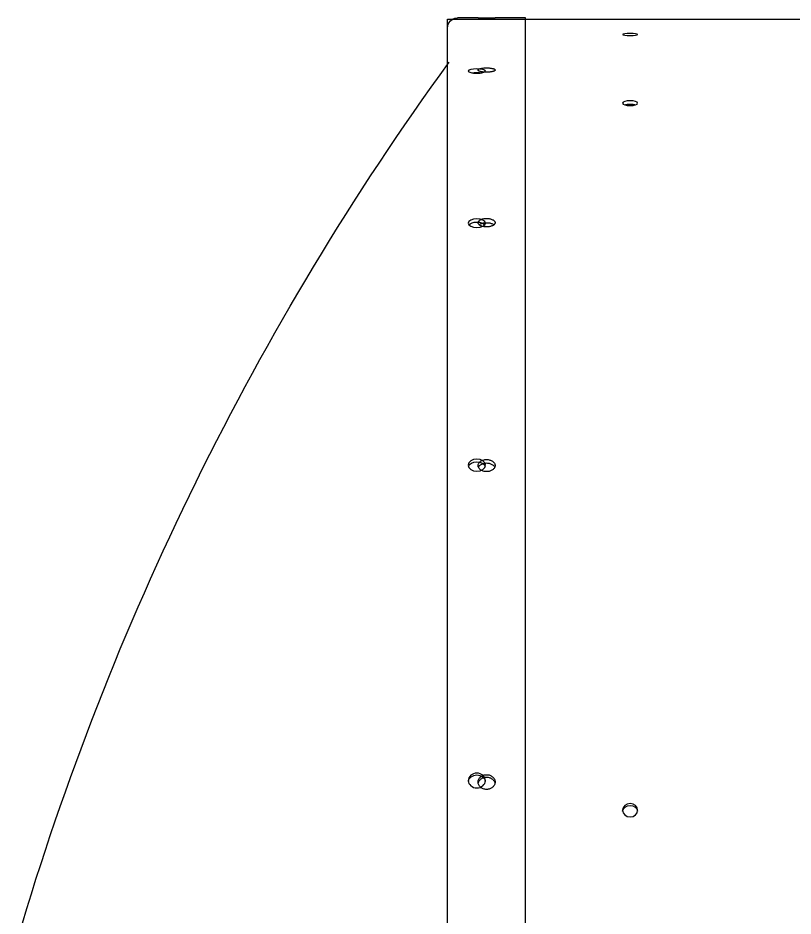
# Model space of a CAD drawing. Header units: millimetres. Extents: x -139278 to 641613, y -260926 to 217780.
# Drawn here: x 52820.4 to 53170.9, y 15102.3 to 15508.2 of the extents above; entities that cross this region are included whole.
import ezdxf

# ---------------------------------------------------------------- set-up
doc = ezdxf.new("R2010")
doc.units = ezdxf.units.MM

msp = doc.modelspace()

# ---------------------------------------------------------------- linework, layer by layer
at = {"extrusion": (0, 0, -1)}
for p, q in [((53028.472, 15508.244), (53019.122, 15508.244)), ((53049.922, 15508.244), (53036.172, 15508.244)), ((53049.922, 14126.644), (53049.922, 15508.244)), ((53014.722, 15507.694), (53548.222, 15507.694)), ((53014.722, 14131.044), (53014.722, 15507.694)), ((53014.722, 14131.044), (53014.722, 15503.834))]:
    msp.add_line(p, q, dxfattribs=at)
for centre, radius, start, end in [((-53019.122, 15503.844), 4.4, 30, 90), ((-53019.166, 15503.833), 4.444, 0.01512, 29.84764), ((-54069.294, 14723.338), 1302.235, 16.46279, 35.97015)]:
    msp.add_arc(centre, radius, start, end, dxfattribs=at)
for centre, major_axis, ratio in [((53097.222, 15500.797), (3.41, 0), 0.1411269), ((53027.922, 15484.23), (3.85, 0), 0.258819), ((53097.222, 15469.739), (3.41, 0), 0.3274459), ((53027.922, 15415.467), (3.85, 0), 0.5), ((53027.922, 15306.081), (3.85, 0), 0.7071068), ((53027.922, 15163.526), (3.85, 0), 0.8660254), ((53097.222, 15150.09), (3.41, 0), 0.8770072)]:
    msp.add_ellipse(centre, major_axis=major_axis, ratio=ratio, dxfattribs=at)
for centre, major_axis, ratio, start_param, end_param in [((53027.922, 15482.636), (3.85, 0), 0.258819, 4.0684509, 5.3563271), ((53097.222, 15468.18), (3.41, 0), 0.3274459, 3.9143775, 5.5104005), ((53027.922, 15414.038), (3.85, 0), 0.5, 3.5218501, 5.9029278), ((53027.922, 15304.914), (3.85, 0), 0.7071068, 3.3575566, 6.0672214), ((53027.922, 15162.701), (3.85, 0), 0.8660254, 3.2656303, 6.1591476), ((53097.222, 15149.297), (3.41, 0), 0.8770072, 3.2745323, 6.1502456)]:
    msp.add_ellipse(centre, major_axis=major_axis, ratio=ratio, start_param=start_param, end_param=end_param, dxfattribs=at)
for points, knots in [([(53028.472, 15508.244), (53028.472, 15508.244), (53028.495, 15508.244), (53028.592, 15508.244), (53028.667, 15508.243), (53028.863, 15508.242), (53028.986, 15508.242), (53029.268, 15508.24), (53029.429, 15508.24), (53029.77, 15508.238), (53029.964, 15508.238), (53030.384, 15508.236), (53030.611, 15508.236), (53031.086, 15508.235), (53031.333, 15508.234), (53031.83, 15508.234), (53032.08, 15508.234), (53032.322, 15508.234)], [0, 0, 0, 0, 0.6592032, 0.6592032, 1.3184064, 1.3184064, 1.9776096, 1.9776096, 2.6368127, 2.6368127, 3.2960159, 3.2960159, 3.9552191, 3.9552191, 4.6144223, 4.6144223, 5.2736255, 5.2736255, 5.2736255, 5.2736255]), ([(53032.322, 15508.234), (53032.564, 15508.234), (53032.814, 15508.234), (53033.311, 15508.234), (53033.558, 15508.235), (53034.032, 15508.236), (53034.26, 15508.236), (53034.68, 15508.238), (53034.873, 15508.238), (53035.215, 15508.24), (53035.376, 15508.24), (53035.658, 15508.242), (53035.781, 15508.242), (53035.977, 15508.243), (53036.051, 15508.244), (53036.149, 15508.244), (53036.172, 15508.244), (53036.172, 15508.244)], [0, 0, 0, 0, 0.6592032, 0.6592032, 1.3184064, 1.3184064, 1.9776096, 1.9776096, 2.6368127, 2.6368127, 3.2960159, 3.2960159, 3.9552191, 3.9552191, 4.6144223, 4.6144223, 5.2736255, 5.2736255, 5.2736255, 5.2736255]), ([(53032.322, 15483.699), (53032.564, 15483.699), (53032.814, 15483.705), (53033.311, 15483.731), (53033.558, 15483.751), (53034.032, 15483.802), (53034.26, 15483.835), (53034.68, 15483.909), (53034.873, 15483.951), (53035.215, 15484.041), (53035.376, 15484.092), (53035.658, 15484.202), (53035.781, 15484.261), (53035.977, 15484.385), (53036.051, 15484.449), (53036.149, 15484.579), (53036.172, 15484.643), (53036.172, 15484.768), (53036.149, 15484.833), (53036.051, 15484.961), (53035.977, 15485.025), (53035.781, 15485.147), (53035.658, 15485.205), (53035.376, 15485.312), (53035.215, 15485.362), (53034.873, 15485.449), (53034.68, 15485.49), (53034.26, 15485.562), (53034.032, 15485.593), (53033.558, 15485.643), (53033.311, 15485.661), (53032.814, 15485.686), (53032.564, 15485.692), (53032.08, 15485.692), (53031.83, 15485.686), (53031.333, 15485.661), (53031.086, 15485.643), (53030.611, 15485.593), (53030.384, 15485.562), (53029.964, 15485.49), (53029.77, 15485.449), (53029.429, 15485.362), (53029.268, 15485.312), (53028.986, 15485.205), (53028.863, 15485.147), (53028.667, 15485.025), (53028.592, 15484.961), (53028.495, 15484.833), (53028.472, 15484.768), (53028.472, 15484.643), (53028.495, 15484.579), (53028.592, 15484.449), (53028.667, 15484.385), (53028.863, 15484.261), (53028.986, 15484.202), (53029.268, 15484.092), (53029.429, 15484.041), (53029.77, 15483.951), (53029.964, 15483.909), (53030.384, 15483.835), (53030.611, 15483.802), (53031.086, 15483.751), (53031.333, 15483.731), (53031.83, 15483.705), (53032.08, 15483.699), (53032.322, 15483.699)], [0, 0, 0, 0, 0.6592032, 0.6592032, 1.3184064, 1.3184064, 1.9776096, 1.9776096, 2.6368127, 2.6368127, 3.2960159, 3.2960159, 3.9552191, 3.9552191, 4.6144223, 4.6144223, 5.2736255, 5.2736255, 5.9328287, 5.9328287, 6.5920318, 6.5920318, 7.251235, 7.251235, 7.9104382, 7.9104382, 8.5696414, 8.5696414, 9.2288446, 9.2288446, 9.8880478, 9.8880478, 10.5472509, 10.5472509, 11.2064541, 11.2064541, 11.8656573, 11.8656573, 12.5248605, 12.5248605, 13.1840637, 13.1840637, 13.8432669, 13.8432669, 14.50247, 14.50247, 15.1616732, 15.1616732, 15.8208764, 15.8208764, 16.4800796, 16.4800796, 17.1392828, 17.1392828, 17.798486, 17.798486, 18.4576891, 18.4576891, 19.1168923, 19.1168923, 19.7760955, 19.7760955, 20.4352987, 20.4352987, 21.0945019, 21.0945019, 21.0945019, 21.0945019]), ([(53032.322, 15413.76), (53032.564, 15413.76), (53032.814, 15413.772), (53033.311, 15413.821), (53033.558, 15413.859), (53034.032, 15413.958), (53034.26, 15414.02), (53034.68, 15414.162), (53034.873, 15414.243), (53035.215, 15414.415), (53035.376, 15414.512), (53035.658, 15414.723), (53035.781, 15414.838), (53035.977, 15415.076), (53036.051, 15415.2), (53036.149, 15415.449), (53036.172, 15415.574), (53036.172, 15415.816), (53036.149, 15415.94), (53036.051, 15416.189), (53035.977, 15416.312), (53035.781, 15416.548), (53035.658, 15416.661), (53035.376, 15416.87), (53035.215, 15416.966), (53034.873, 15417.136), (53034.68, 15417.216), (53034.26, 15417.356), (53034.032, 15417.417), (53033.558, 15417.514), (53033.311, 15417.551), (53032.814, 15417.599), (53032.564, 15417.61), (53032.08, 15417.61), (53031.83, 15417.599), (53031.333, 15417.551), (53031.086, 15417.514), (53030.611, 15417.417), (53030.384, 15417.356), (53029.964, 15417.216), (53029.77, 15417.136), (53029.429, 15416.966), (53029.268, 15416.87), (53028.986, 15416.661), (53028.863, 15416.548), (53028.667, 15416.312), (53028.592, 15416.189), (53028.495, 15415.94), (53028.472, 15415.816), (53028.472, 15415.574), (53028.495, 15415.449), (53028.592, 15415.2), (53028.667, 15415.076), (53028.863, 15414.838), (53028.986, 15414.723), (53029.268, 15414.512), (53029.429, 15414.415), (53029.77, 15414.243), (53029.964, 15414.162), (53030.384, 15414.02), (53030.611, 15413.958), (53031.086, 15413.859), (53031.333, 15413.821), (53031.83, 15413.772), (53032.08, 15413.76), (53032.322, 15413.76)], [0, 0, 0, 0, 0.6592032, 0.6592032, 1.3184064, 1.3184064, 1.9776096, 1.9776096, 2.6368127, 2.6368127, 3.2960159, 3.2960159, 3.9552191, 3.9552191, 4.6144223, 4.6144223, 5.2736255, 5.2736255, 5.9328287, 5.9328287, 6.5920318, 6.5920318, 7.251235, 7.251235, 7.9104382, 7.9104382, 8.5696414, 8.5696414, 9.2288446, 9.2288446, 9.8880478, 9.8880478, 10.5472509, 10.5472509, 11.2064541, 11.2064541, 11.8656573, 11.8656573, 12.5248605, 12.5248605, 13.1840637, 13.1840637, 13.8432669, 13.8432669, 14.50247, 14.50247, 15.1616732, 15.1616732, 15.8208764, 15.8208764, 16.4800796, 16.4800796, 17.1392828, 17.1392828, 17.798486, 17.798486, 18.4576891, 18.4576891, 19.1168923, 19.1168923, 19.7760955, 19.7760955, 20.4352987, 20.4352987, 21.0945019, 21.0945019, 21.0945019, 21.0945019]), ([(53028.976, 15414.74), (53029.024, 15414.781), (53029.074, 15414.821), (53029.268, 15414.965), (53029.429, 15415.061), (53029.77, 15415.231), (53029.964, 15415.31), (53030.384, 15415.451), (53030.611, 15415.511), (53031.086, 15415.609), (53031.333, 15415.645), (53031.83, 15415.694), (53032.08, 15415.705), (53032.564, 15415.705), (53032.814, 15415.694), (53033.311, 15415.645), (53033.558, 15415.609), (53034.032, 15415.511), (53034.26, 15415.451), (53034.68, 15415.31), (53034.873, 15415.231), (53035.215, 15415.061), (53035.376, 15414.965), (53035.57, 15414.821), (53035.62, 15414.781), (53035.667, 15414.74)], [0, 0, 0, 0, 0.2467014, 0.2467014, 0.9059046, 0.9059046, 1.5651078, 1.5651078, 2.224311, 2.224311, 2.8835142, 2.8835142, 3.5427174, 3.5427174, 4.2019206, 4.2019206, 4.8611238, 4.8611238, 5.520327, 5.520327, 6.1795302, 6.1795302, 6.8387334, 6.8387334, 7.0854348, 7.0854348, 7.0854348, 7.0854348]), ([(53032.322, 15303.184), (53032.564, 15303.184), (53032.814, 15303.2), (53033.311, 15303.269), (53033.558, 15303.322), (53034.032, 15303.462), (53034.26, 15303.549), (53034.68, 15303.75), (53034.873, 15303.864), (53035.215, 15304.106), (53035.376, 15304.243), (53035.658, 15304.542), (53035.781, 15304.703), (53035.977, 15305.039), (53036.051, 15305.214), (53036.149, 15305.566), (53036.172, 15305.743), (53036.172, 15306.085), (53036.149, 15306.261), (53036.051, 15306.613), (53035.977, 15306.787), (53035.781, 15307.122), (53035.658, 15307.282), (53035.376, 15307.579), (53035.215, 15307.715), (53034.873, 15307.955), (53034.68, 15308.068), (53034.26, 15308.267), (53034.032, 15308.353), (53033.558, 15308.491), (53033.311, 15308.544), (53032.814, 15308.612), (53032.564, 15308.629), (53032.08, 15308.629), (53031.83, 15308.612), (53031.333, 15308.544), (53031.086, 15308.491), (53030.611, 15308.353), (53030.384, 15308.267), (53029.964, 15308.068), (53029.77, 15307.955), (53029.429, 15307.715), (53029.268, 15307.579), (53028.986, 15307.282), (53028.863, 15307.122), (53028.667, 15306.787), (53028.592, 15306.613), (53028.495, 15306.261), (53028.472, 15306.085), (53028.472, 15305.743), (53028.495, 15305.566), (53028.592, 15305.214), (53028.667, 15305.039), (53028.863, 15304.703), (53028.986, 15304.542), (53029.268, 15304.243), (53029.429, 15304.106), (53029.77, 15303.864), (53029.964, 15303.75), (53030.384, 15303.549), (53030.611, 15303.462), (53031.086, 15303.322), (53031.333, 15303.269), (53031.83, 15303.2), (53032.08, 15303.184), (53032.322, 15303.184)], [0, 0, 0, 0, 0.6592032, 0.6592032, 1.3184064, 1.3184064, 1.9776096, 1.9776096, 2.6368127, 2.6368127, 3.2960159, 3.2960159, 3.9552191, 3.9552191, 4.6144223, 4.6144223, 5.2736255, 5.2736255, 5.9328287, 5.9328287, 6.5920318, 6.5920318, 7.251235, 7.251235, 7.9104382, 7.9104382, 8.5696414, 8.5696414, 9.2288446, 9.2288446, 9.8880478, 9.8880478, 10.5472509, 10.5472509, 11.2064541, 11.2064541, 11.8656573, 11.8656573, 12.5248605, 12.5248605, 13.1840637, 13.1840637, 13.8432669, 13.8432669, 14.50247, 14.50247, 15.1616732, 15.1616732, 15.8208764, 15.8208764, 16.4800796, 16.4800796, 17.1392828, 17.1392828, 17.798486, 17.798486, 18.4576891, 18.4576891, 19.1168923, 19.1168923, 19.7760955, 19.7760955, 20.4352987, 20.4352987, 21.0945019, 21.0945019, 21.0945019, 21.0945019]), ([(53028.632, 15305.135), (53028.67, 15305.224), (53028.714, 15305.313), (53028.863, 15305.566), (53028.986, 15305.726), (53029.268, 15306.023), (53029.429, 15306.159), (53029.77, 15306.4), (53029.964, 15306.513), (53030.384, 15306.712), (53030.611, 15306.798), (53031.086, 15306.936), (53031.333, 15306.988), (53031.83, 15307.057), (53032.08, 15307.073), (53032.564, 15307.073), (53032.814, 15307.057), (53033.311, 15306.988), (53033.558, 15306.936), (53034.032, 15306.798), (53034.26, 15306.712), (53034.68, 15306.513), (53034.873, 15306.4), (53035.215, 15306.159), (53035.376, 15306.023), (53035.658, 15305.726), (53035.781, 15305.566), (53035.929, 15305.313), (53035.974, 15305.224), (53036.011, 15305.135)], [0, 0, 0, 0, 0.3395806, 0.3395806, 0.9987838, 0.9987838, 1.657987, 1.657987, 2.3171901, 2.3171901, 2.9763933, 2.9763933, 3.6355965, 3.6355965, 4.2947997, 4.2947997, 4.9540029, 4.9540029, 5.6132061, 5.6132061, 6.2724093, 6.2724093, 6.9316125, 6.9316125, 7.5908157, 7.5908157, 8.2500189, 8.2500189, 8.5895995, 8.5895995, 8.5895995, 8.5895995]), ([(53032.322, 15159.505), (53032.564, 15159.505), (53032.814, 15159.525), (53033.311, 15159.61), (53033.558, 15159.674), (53034.032, 15159.845), (53034.26, 15159.951), (53034.68, 15160.196), (53034.873, 15160.336), (53035.215, 15160.632), (53035.376, 15160.8), (53035.658, 15161.165), (53035.781, 15161.362), (53035.977, 15161.773), (53036.051, 15161.988), (53036.149, 15162.418), (53036.172, 15162.635), (53036.172, 15163.054), (53036.149, 15163.27), (53036.051, 15163.7), (53035.977, 15163.914), (53035.781, 15164.325), (53035.658, 15164.521), (53035.376, 15164.885), (53035.215, 15165.052), (53034.873, 15165.347), (53034.68, 15165.486), (53034.26, 15165.73), (53034.032, 15165.835), (53033.558, 15166.005), (53033.311, 15166.069), (53032.814, 15166.153), (53032.564, 15166.173), (53032.08, 15166.173), (53031.83, 15166.153), (53031.333, 15166.069), (53031.086, 15166.005), (53030.611, 15165.835), (53030.384, 15165.73), (53029.964, 15165.486), (53029.77, 15165.347), (53029.429, 15165.052), (53029.268, 15164.885), (53028.986, 15164.521), (53028.863, 15164.325), (53028.667, 15163.914), (53028.592, 15163.7), (53028.495, 15163.27), (53028.472, 15163.054), (53028.472, 15162.635), (53028.495, 15162.418), (53028.592, 15161.988), (53028.667, 15161.773), (53028.863, 15161.362), (53028.986, 15161.165), (53029.268, 15160.8), (53029.429, 15160.632), (53029.77, 15160.336), (53029.964, 15160.196), (53030.384, 15159.951), (53030.611, 15159.845), (53031.086, 15159.674), (53031.333, 15159.61), (53031.83, 15159.525), (53032.08, 15159.505), (53032.322, 15159.505)], [0, 0, 0, 0, 0.6592032, 0.6592032, 1.3184064, 1.3184064, 1.9776096, 1.9776096, 2.6368127, 2.6368127, 3.2960159, 3.2960159, 3.9552191, 3.9552191, 4.6144223, 4.6144223, 5.2736255, 5.2736255, 5.9328287, 5.9328287, 6.5920318, 6.5920318, 7.251235, 7.251235, 7.9104382, 7.9104382, 8.5696414, 8.5696414, 9.2288446, 9.2288446, 9.8880478, 9.8880478, 10.5472509, 10.5472509, 11.2064541, 11.2064541, 11.8656573, 11.8656573, 12.5248605, 12.5248605, 13.1840637, 13.1840637, 13.8432669, 13.8432669, 14.50247, 14.50247, 15.1616732, 15.1616732, 15.8208764, 15.8208764, 16.4800796, 16.4800796, 17.1392828, 17.1392828, 17.798486, 17.798486, 18.4576891, 18.4576891, 19.1168923, 19.1168923, 19.7760955, 19.7760955, 20.4352987, 20.4352987, 21.0945019, 21.0945019, 21.0945019, 21.0945019]), ([(53028.525, 15162.294), (53028.531, 15162.325), (53028.537, 15162.355), (53028.592, 15162.6), (53028.667, 15162.814), (53028.863, 15163.225), (53028.986, 15163.421), (53029.268, 15163.785), (53029.429, 15163.952), (53029.77, 15164.247), (53029.964, 15164.386), (53030.384, 15164.63), (53030.611, 15164.735), (53031.086, 15164.905), (53031.333, 15164.969), (53031.83, 15165.053), (53032.08, 15165.073), (53032.564, 15165.073), (53032.814, 15165.053), (53033.311, 15164.969), (53033.558, 15164.905), (53034.032, 15164.735), (53034.26, 15164.63), (53034.68, 15164.386), (53034.873, 15164.247), (53035.215, 15163.952), (53035.376, 15163.785), (53035.658, 15163.421), (53035.781, 15163.225), (53035.977, 15162.814), (53036.051, 15162.6), (53036.107, 15162.355), (53036.113, 15162.325), (53036.119, 15162.294)], [0, 0, 0, 0, 0.0929382, 0.0929382, 0.7521414, 0.7521414, 1.4113446, 1.4113446, 2.0705478, 2.0705478, 2.729751, 2.729751, 3.3889542, 3.3889542, 4.0481574, 4.0481574, 4.7073606, 4.7073606, 5.3665637, 5.3665637, 6.0257669, 6.0257669, 6.6849701, 6.6849701, 7.3441733, 7.3441733, 8.0033765, 8.0033765, 8.6625797, 8.6625797, 9.3217829, 9.3217829, 9.4147211, 9.4147211, 9.4147211, 9.4147211])]:
    msp.add_open_spline(points, degree=3, knots=knots)

doc.saveas('drawing.dxf')
